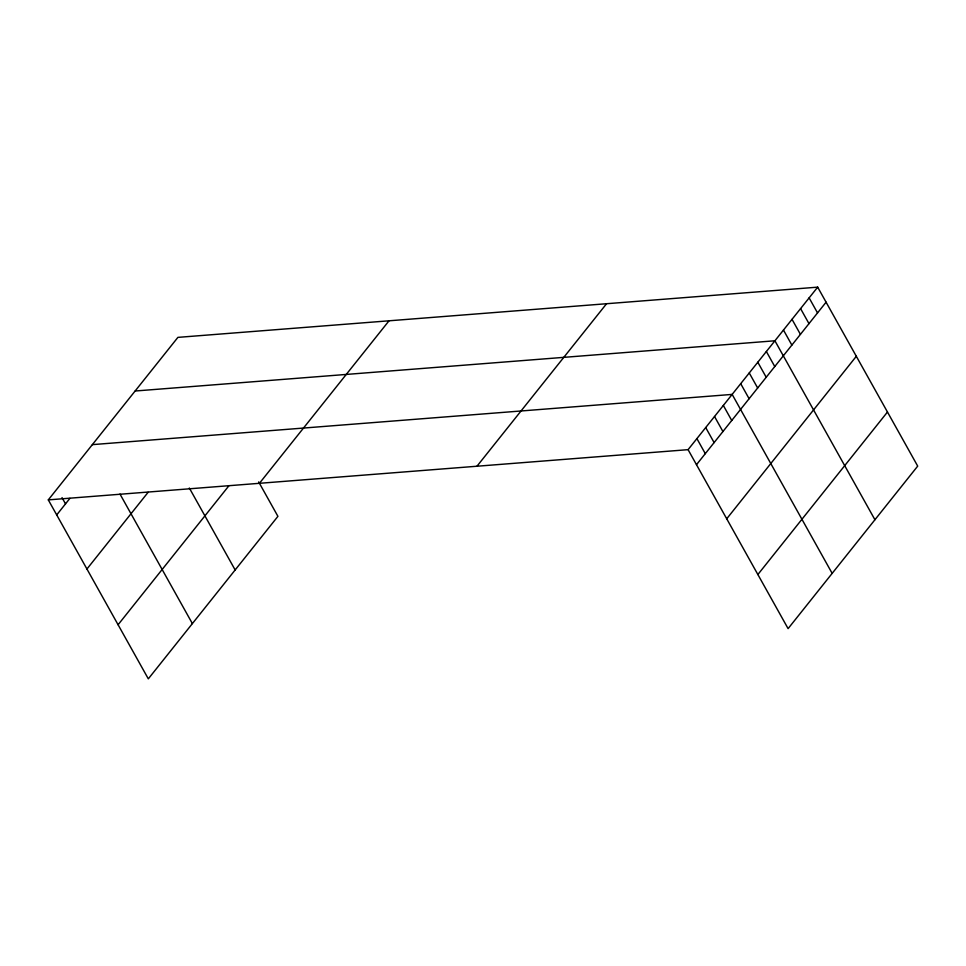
<?xml version="1.0" encoding="UTF-8"?>
<svg xmlns="http://www.w3.org/2000/svg" width="966" height="966" viewBox="0 0 966 966"><rect width="100%" height="100%" fill="white"/><g stroke="black" fill="none" stroke-linecap="round" stroke-linejoin="round"><path stroke-width="1.45" d="M48.3 499.881L177.901 337.375L817.683 287.156L917.7 466.119L788.099 628.625L688.082 449.661L48.3 499.881L148.317 678.844L277.918 516.339L258.671 481.913M56.704 514.914L69.914 498.347M86.94 569.01L148.1 492.31M118.081 624.748L228.857 485.838M259.431 483.314L389.02 320.809M476.963 466.24L606.551 303.735M688.082 449.661L817.683 287.156M696.486 464.694L826.087 302.189M726.722 518.79L856.323 356.285M757.875 574.529L887.464 412.023M135.131 391.013L774.913 340.781L874.93 519.744M92.362 444.638L732.156 394.406L832.161 573.369M809.134 297.878L817.526 312.912M800.572 308.601L808.977 323.634M792.023 319.335L800.428 334.369M783.474 330.058L791.866 345.091M766.364 351.503L774.768 366.537M757.815 362.238L766.207 377.259M749.254 372.961L757.658 387.994M740.705 383.683L749.109 398.716M723.341 405.454L731.733 420.488M714.526 416.515L722.93 431.536M705.711 427.564L714.115 442.597M696.897 438.612L705.301 453.646M189.336 487.999L235.149 569.964M120.001 494.085L192.379 623.589M62.017 497.599L65.519 503.866"/></g></svg>
